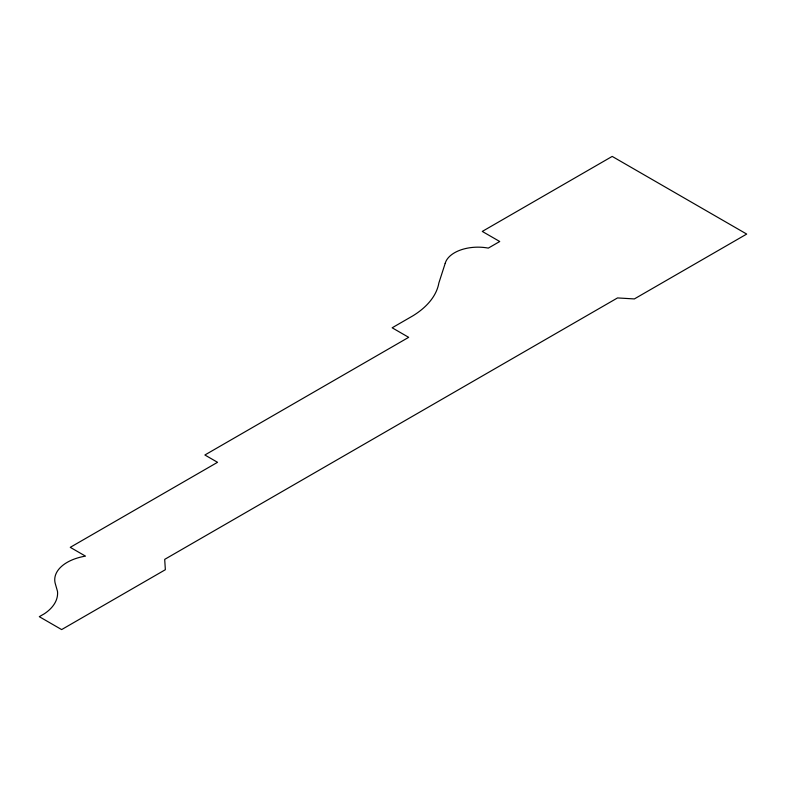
<?xml version="1.0" encoding="UTF-8"?>
<svg xmlns="http://www.w3.org/2000/svg" width="786" height="786" viewBox="0 0 786 786"><rect width="100%" height="100%" fill="white"/><g stroke="black" fill="none" stroke-linecap="round" stroke-linejoin="round"><path stroke-width="1.18" d="M445.2 263.349L438.853 283.019A97.228 56.13 0 0 1 412.738 315.913L392.155 327.791L408.671 337.332L204.881 454.996L217.545 462.306L70.259 547.341L85.478 556.124A42.552 24.562 0 0 0 55.256 583.536L57.486 591.347A54.047 31.204 0 0 1 44.262 613.817L39.3 616.686L61.642 629.586L165.355 569.712L164.696 559.367L617.521 297.933L634.361 298.926L746.7 234.071L612.196 156.414L482.27 231.428L499.739 241.508L488.312 248.111A33.179 19.159 0 0 0 445.2 263.349"/></g></svg>
